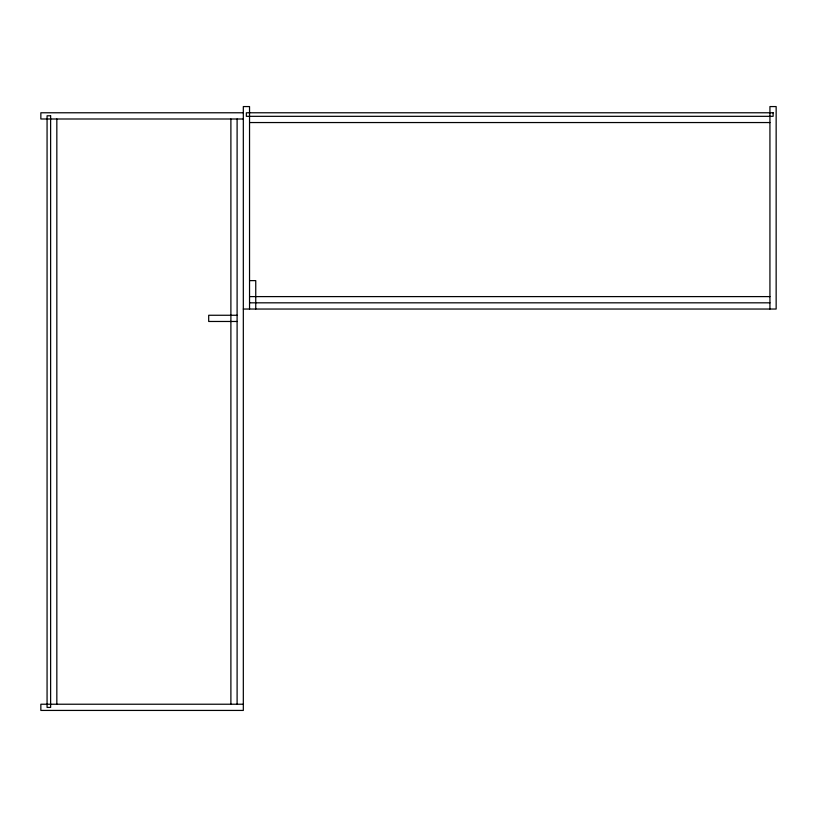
<?xml version="1.0" encoding="UTF-8"?>
<svg xmlns="http://www.w3.org/2000/svg" width="817" height="817" viewBox="0 0 817 817"><rect width="100%" height="100%" fill="white"/><g stroke="black" fill="none" stroke-linecap="round" stroke-linejoin="round"><path stroke-width="1.23" d="M243.323 112.777L40.85 112.777L40.85 118.996L243.323 118.996M249.542 122.55L769.931 122.55M249.542 280.619L255.752 280.619L255.752 309.04M249.542 296.602L769.931 296.602M249.542 302.821L769.931 302.821M243.323 309.04L776.15 309.04L776.15 106.567L769.931 106.567L769.931 309.04M237.104 315.26L208.692 315.26L208.692 321.469L237.104 321.469M243.323 704.223L40.85 704.223L40.85 710.433L243.323 710.433L243.323 106.567L249.542 106.567L249.542 309.04M237.104 118.996L237.104 704.223M230.894 118.996L230.894 704.223M56.833 118.996L56.833 704.223M773.127 112.777L246.346 112.777L246.346 116.331L773.127 116.331L773.127 112.777M50.623 115.8L47.069 115.8L47.069 707.42L50.623 707.42L50.623 115.8"/></g></svg>
